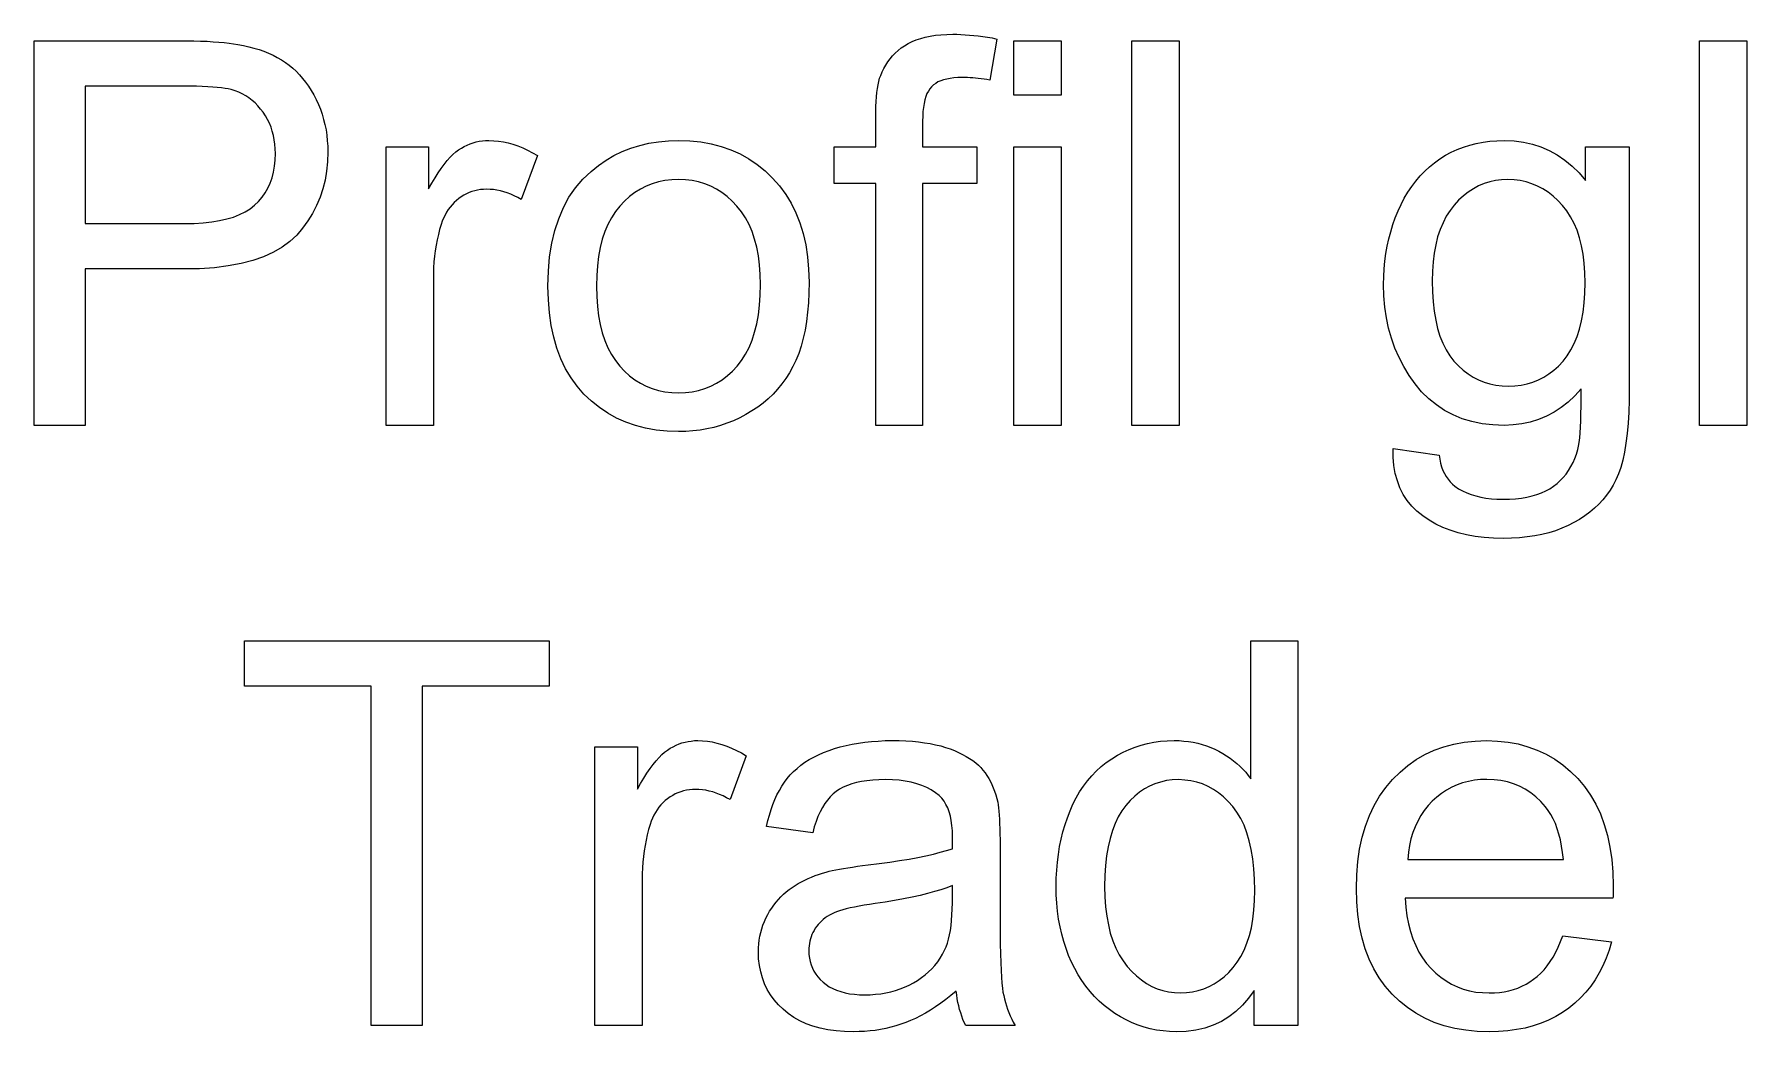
# Model space of a CAD drawing. Extents: x 0 to 297, y 0 to 420.
# Drawn here: x 228 to 241.36, y 371.02 to 378.81 of the extents above; entities that cross this region are included whole.
import ezdxf

# ---------------------------------------------------------------- set-up
doc = ezdxf.new("R2010")
doc.units = 0

msp = doc.modelspace()

# ---------------------------------------------------------------- linework, layer by layer
at = {"color": 7, "lineweight": 13}
for points in [[(234.566, 375.754), (234.566, 377.641), (234.241, 377.641), (234.241, 377.927), (234.566, 377.927), (234.566, 378.159), (234.566, 378.201), (234.568, 378.242), (234.569, 378.28), (234.572, 378.316), (234.576, 378.35), (234.58, 378.381), (234.585, 378.41), (234.591, 378.437), (234.597, 378.462), (234.605, 378.484), (234.616, 378.512), (234.629, 378.539), (234.644, 378.565), (234.66, 378.59), (234.678, 378.614), (234.698, 378.636), (234.719, 378.658), (234.742, 378.679), (234.766, 378.698), (234.792, 378.716), (234.82, 378.733), (234.85, 378.748), (234.882, 378.762), (234.917, 378.773), (234.953, 378.783), (234.992, 378.791), (235.032, 378.797), (235.075, 378.802), (235.12, 378.804), (235.168, 378.805), (235.199, 378.805), (235.231, 378.804), (235.264, 378.802), (235.297, 378.799), (235.331, 378.796), (235.366, 378.792), (235.401, 378.787), (235.437, 378.782), (235.474, 378.776), (235.511, 378.768), (235.456, 378.447), (235.433, 378.451), (235.411, 378.455), (235.388, 378.458), (235.366, 378.46), (235.345, 378.463), (235.323, 378.464), (235.302, 378.466), (235.281, 378.467), (235.26, 378.467), (235.239, 378.468), (235.207, 378.467), (235.176, 378.465), (235.147, 378.461), (235.121, 378.456), (235.096, 378.45), (235.073, 378.442), (235.052, 378.433), (235.034, 378.422), (235.017, 378.41), (235.002, 378.396), (234.989, 378.38), (234.977, 378.362), (234.966, 378.342), (234.957, 378.319), (234.95, 378.293), (234.943, 378.265), (234.939, 378.235), (234.935, 378.202), (234.933, 378.166), (234.932, 378.128), (234.932, 377.927), (235.356, 377.927), (235.356, 377.641), (234.932, 377.641), (234.932, 375.754)], [(228.003, 375.754), (228.003, 378.754), (229.135, 378.754), (229.193, 378.754), (229.249, 378.753), (229.301, 378.752), (229.351, 378.75), (229.398, 378.747), (229.443, 378.744), (229.484, 378.74), (229.523, 378.736), (229.558, 378.731), (229.591, 378.726), (229.635, 378.717), (229.677, 378.708), (229.717, 378.697), (229.757, 378.685), (229.794, 378.672), (229.831, 378.657), (229.866, 378.641), (229.899, 378.624), (229.931, 378.605), (229.962, 378.585), (229.991, 378.564), (230.019, 378.541), (230.046, 378.516), (230.072, 378.489), (230.096, 378.461), (230.12, 378.432), (230.142, 378.4), (230.163, 378.367), (230.183, 378.332), (230.202, 378.296), (230.219, 378.258), (230.235, 378.22), (230.249, 378.181), (230.26, 378.141), (230.27, 378.1), (230.279, 378.059), (230.285, 378.017), (230.289, 377.974), (230.292, 377.931), (230.293, 377.887), (230.291, 377.811), (230.283, 377.738), (230.271, 377.668), (230.254, 377.599), (230.232, 377.533), (230.205, 377.47), (230.174, 377.408), (230.137, 377.35), (230.096, 377.293), (230.05, 377.239), (229.997, 377.188), (229.936, 377.143), (229.868, 377.104), (229.792, 377.069), (229.708, 377.04), (229.616, 377.016), (229.516, 376.998), (229.409, 376.984), (229.293, 376.976), (229.17, 376.974), (228.4, 376.974), (228.4, 375.754)], [(235.644, 378.331), (235.644, 378.754), (236.013, 378.754), (236.013, 378.331)], [(236.565, 375.754), (236.565, 378.754), (236.934, 378.754), (236.934, 375.754)], [(240.992, 375.754), (240.992, 378.754), (241.36, 378.754), (241.36, 375.754)], [(228.4, 377.328), (229.176, 377.328), (229.251, 377.329), (229.321, 377.334), (229.387, 377.341), (229.448, 377.351), (229.505, 377.364), (229.557, 377.379), (229.605, 377.398), (229.649, 377.42), (229.688, 377.444), (229.722, 377.471), (229.753, 377.501), (229.78, 377.533), (229.805, 377.568), (229.826, 377.604), (229.843, 377.643), (229.858, 377.685), (229.869, 377.729), (229.877, 377.775), (229.882, 377.823), (229.884, 377.874), (229.883, 377.911), (229.88, 377.947), (229.875, 377.982), (229.869, 378.016), (229.86, 378.049), (229.85, 378.081), (229.837, 378.111), (229.823, 378.141), (229.807, 378.169), (229.789, 378.197), (229.769, 378.222), (229.748, 378.247), (229.726, 378.269), (229.703, 378.289), (229.678, 378.308), (229.653, 378.325), (229.626, 378.34), (229.598, 378.353), (229.569, 378.364), (229.538, 378.374), (229.516, 378.379), (229.491, 378.383), (229.463, 378.387), (229.431, 378.391), (229.395, 378.393), (229.357, 378.396), (229.314, 378.398), (229.269, 378.399), (229.22, 378.4), (229.168, 378.4), (228.4, 378.4)], [(230.747, 375.754), (230.747, 377.927), (231.079, 377.927), (231.079, 377.598), (231.104, 377.643), (231.129, 377.684), (231.153, 377.723), (231.177, 377.758), (231.201, 377.79), (231.224, 377.819), (231.247, 377.845), (231.269, 377.867), (231.292, 377.887), (231.313, 377.903), (231.335, 377.917), (231.357, 377.929), (231.38, 377.94), (231.403, 377.95), (231.426, 377.958), (231.45, 377.965), (231.474, 377.97), (231.499, 377.974), (231.524, 377.976), (231.55, 377.977), (231.587, 377.975), (231.624, 377.972), (231.662, 377.966), (231.7, 377.958), (231.737, 377.947), (231.775, 377.934), (231.813, 377.918), (231.851, 377.901), (231.89, 377.88), (231.928, 377.858), (231.801, 377.516), (231.774, 377.531), (231.747, 377.545), (231.72, 377.557), (231.693, 377.567), (231.666, 377.576), (231.639, 377.583), (231.612, 377.589), (231.585, 377.593), (231.558, 377.595), (231.531, 377.596), (231.507, 377.595), (231.484, 377.593), (231.461, 377.589), (231.439, 377.584), (231.417, 377.578), (231.395, 377.57), (231.374, 377.56), (231.354, 377.549), (231.334, 377.537), (231.314, 377.523), (231.296, 377.508), (231.278, 377.492), (231.262, 377.475), (231.246, 377.456), (231.232, 377.437), (231.219, 377.416), (231.207, 377.394), (231.196, 377.371), (231.186, 377.347), (231.177, 377.322), (231.165, 377.282), (231.155, 377.242), (231.146, 377.201), (231.138, 377.159), (231.131, 377.116), (231.126, 377.073), (231.121, 377.029), (231.118, 376.984), (231.116, 376.938), (231.116, 376.892), (231.116, 375.754)], [(232.01, 376.841), (232.013, 376.958), (232.023, 377.07), (232.04, 377.175), (232.064, 377.274), (232.094, 377.366), (232.131, 377.453), (232.174, 377.533), (232.225, 377.606), (232.282, 377.674), (232.346, 377.735), (232.403, 377.781), (232.463, 377.822), (232.525, 377.858), (232.59, 377.89), (232.657, 377.916), (232.726, 377.938), (232.798, 377.955), (232.873, 377.967), (232.95, 377.974), (233.029, 377.977), (233.117, 377.974), (233.202, 377.965), (233.283, 377.95), (233.361, 377.93), (233.436, 377.903), (233.508, 377.871), (233.576, 377.833), (233.641, 377.789), (233.703, 377.739), (233.762, 377.683), (233.816, 377.622), (233.864, 377.556), (233.907, 377.487), (233.944, 377.412), (233.975, 377.333), (234.001, 377.25), (234.021, 377.162), (234.035, 377.07), (234.043, 376.973), (234.046, 376.872), (234.045, 376.789), (234.041, 376.711), (234.035, 376.636), (234.026, 376.565), (234.015, 376.497), (234.001, 376.433), (233.985, 376.372), (233.966, 376.315), (233.944, 376.261), (233.92, 376.212), (233.894, 376.165), (233.865, 376.12), (233.835, 376.077), (233.801, 376.036), (233.766, 375.998), (233.728, 375.962), (233.688, 375.928), (233.646, 375.896), (233.601, 375.866), (233.554, 375.838), (233.506, 375.813), (233.456, 375.79), (233.406, 375.77), (233.355, 375.753), (233.303, 375.738), (233.25, 375.726), (233.196, 375.717), (233.141, 375.71), (233.086, 375.706), (233.029, 375.705), (232.94, 375.708), (232.854, 375.717), (232.771, 375.731), (232.692, 375.752), (232.617, 375.778), (232.545, 375.81), (232.476, 375.848), (232.411, 375.892), (232.349, 375.942), (232.291, 375.998), (232.238, 376.059), (232.19, 376.125), (232.148, 376.196), (232.111, 376.273), (232.08, 376.355), (232.055, 376.442), (232.035, 376.534), (232.021, 376.631), (232.013, 376.733)], [(235.644, 375.754), (235.644, 377.927), (236.013, 377.927), (236.013, 375.754)], [(238.601, 375.574), (238.96, 375.521), (238.965, 375.489), (238.972, 375.458), (238.98, 375.43), (238.99, 375.403), (239.002, 375.378), (239.015, 375.354), (239.03, 375.333), (239.047, 375.313), (239.065, 375.295), (239.084, 375.279), (239.113, 375.26), (239.143, 375.243), (239.176, 375.227), (239.21, 375.214), (239.247, 375.203), (239.285, 375.193), (239.325, 375.186), (239.368, 375.181), (239.412, 375.178), (239.459, 375.177), (239.509, 375.178), (239.557, 375.181), (239.602, 375.186), (239.645, 375.193), (239.686, 375.203), (239.724, 375.214), (239.76, 375.227), (239.794, 375.243), (239.825, 375.26), (239.854, 375.279), (239.881, 375.301), (239.906, 375.324), (239.929, 375.348), (239.951, 375.374), (239.97, 375.402), (239.988, 375.432), (240.005, 375.463), (240.019, 375.496), (240.031, 375.53), (240.042, 375.566), (240.048, 375.591), (240.052, 375.621), (240.057, 375.656), (240.06, 375.696), (240.063, 375.74), (240.065, 375.79), (240.067, 375.845), (240.068, 375.904), (240.069, 375.969), (240.069, 376.039), (240.019, 375.985), (239.967, 375.936), (239.913, 375.894), (239.857, 375.857), (239.798, 375.825), (239.736, 375.8), (239.672, 375.78), (239.606, 375.766), (239.538, 375.757), (239.467, 375.754), (239.379, 375.757), (239.296, 375.767), (239.216, 375.783), (239.141, 375.806), (239.07, 375.835), (239.002, 375.871), (238.939, 375.913), (238.88, 375.961), (238.824, 376.016), (238.773, 376.078), (238.727, 376.143), (238.685, 376.212), (238.648, 376.283), (238.616, 376.357), (238.589, 376.433), (238.567, 376.512), (238.55, 376.593), (238.538, 376.677), (238.53, 376.764), (238.528, 376.853), (238.529, 376.915), (238.532, 376.976), (238.538, 377.035), (238.546, 377.094), (238.556, 377.152), (238.568, 377.209), (238.583, 377.265), (238.6, 377.32), (238.619, 377.374), (238.64, 377.427), (238.664, 377.478), (238.689, 377.527), (238.717, 377.574), (238.747, 377.618), (238.778, 377.66), (238.812, 377.7), (238.848, 377.737), (238.885, 377.771), (238.925, 377.803), (238.967, 377.833), (239.01, 377.861), (239.055, 377.885), (239.102, 377.906), (239.15, 377.925), (239.199, 377.941), (239.25, 377.954), (239.303, 377.964), (239.357, 377.971), (239.412, 377.975), (239.469, 377.977), (239.545, 377.973), (239.618, 377.964), (239.688, 377.949), (239.755, 377.927), (239.82, 377.899), (239.882, 377.865), (239.942, 377.824), (239.998, 377.777), (240.052, 377.725), (240.103, 377.665), (240.103, 377.927), (240.443, 377.927), (240.443, 376.049), (240.442, 375.95), (240.439, 375.858), (240.434, 375.771), (240.427, 375.69), (240.417, 375.615), (240.406, 375.546), (240.393, 375.483), (240.377, 375.426), (240.359, 375.375), (240.34, 375.33), (240.318, 375.288), (240.294, 375.248), (240.267, 375.21), (240.238, 375.174), (240.206, 375.14), (240.172, 375.107), (240.136, 375.077), (240.097, 375.048), (240.056, 375.02), (240.012, 374.995), (239.967, 374.972), (239.919, 374.951), (239.869, 374.932), (239.817, 374.916), (239.763, 374.903), (239.706, 374.892), (239.648, 374.883), (239.588, 374.877), (239.525, 374.873), (239.461, 374.872), (239.385, 374.874), (239.311, 374.879), (239.241, 374.888), (239.174, 374.9), (239.109, 374.916), (239.048, 374.935), (238.99, 374.958), (238.934, 374.984), (238.882, 375.014), (238.833, 375.047), (238.787, 375.084), (238.747, 375.124), (238.711, 375.168), (238.681, 375.215), (238.655, 375.266), (238.635, 375.321), (238.619, 375.379), (238.608, 375.44), (238.602, 375.505)], [(232.389, 376.841), (232.39, 376.759), (232.396, 376.682), (232.405, 376.609), (232.418, 376.54), (232.434, 376.476), (232.454, 376.415), (232.478, 376.359), (232.505, 376.307), (232.536, 376.259), (232.571, 376.216), (232.608, 376.176), (232.647, 376.141), (232.688, 376.11), (232.732, 376.083), (232.776, 376.06), (232.823, 376.041), (232.872, 376.027), (232.922, 376.016), (232.975, 376.01), (233.029, 376.008), (233.083, 376.01), (233.135, 376.016), (233.185, 376.027), (233.234, 376.041), (233.28, 376.06), (233.325, 376.083), (233.368, 376.11), (233.409, 376.142), (233.448, 376.177), (233.485, 376.217), (233.52, 376.261), (233.551, 376.309), (233.578, 376.362), (233.602, 376.419), (233.622, 376.48), (233.638, 376.546), (233.651, 376.616), (233.66, 376.691), (233.666, 376.77), (233.668, 376.853), (233.666, 376.932), (233.66, 377.007), (233.651, 377.077), (233.638, 377.144), (233.622, 377.207), (233.602, 377.267), (233.578, 377.322), (233.55, 377.373), (233.519, 377.42), (233.484, 377.464), (233.447, 377.503), (233.408, 377.539), (233.367, 377.57), (233.324, 377.597), (233.279, 377.62), (233.233, 377.638), (233.184, 377.653), (233.134, 377.663), (233.083, 377.67), (233.029, 377.672), (232.975, 377.67), (232.922, 377.663), (232.872, 377.653), (232.823, 377.639), (232.776, 377.62), (232.732, 377.597), (232.688, 377.57), (232.647, 377.539), (232.608, 377.504), (232.571, 377.465), (232.536, 377.422), (232.505, 377.374), (232.478, 377.322), (232.454, 377.266), (232.434, 377.206), (232.418, 377.141), (232.405, 377.072), (232.396, 376.999), (232.39, 376.922)], [(238.906, 376.88), (238.908, 376.796), (238.913, 376.718), (238.922, 376.644), (238.934, 376.575), (238.949, 376.51), (238.967, 376.45), (238.99, 376.394), (239.015, 376.343), (239.044, 376.297), (239.076, 376.256), (239.111, 376.218), (239.148, 376.185), (239.186, 376.155), (239.226, 376.13), (239.268, 376.108), (239.311, 376.091), (239.356, 376.077), (239.403, 376.067), (239.452, 376.061), (239.502, 376.059), (239.552, 376.061), (239.6, 376.067), (239.647, 376.077), (239.692, 376.09), (239.735, 376.108), (239.777, 376.129), (239.817, 376.155), (239.855, 376.184), (239.892, 376.217), (239.927, 376.255), (239.96, 376.296), (239.989, 376.342), (240.015, 376.392), (240.038, 376.446), (240.056, 376.505), (240.072, 376.569), (240.084, 376.637), (240.093, 376.709), (240.098, 376.786), (240.099, 376.867), (240.098, 376.945), (240.092, 377.019), (240.083, 377.089), (240.071, 377.155), (240.055, 377.217), (240.036, 377.276), (240.013, 377.33), (239.986, 377.38), (239.956, 377.427), (239.922, 377.469), (239.886, 377.508), (239.849, 377.542), (239.81, 377.572), (239.769, 377.599), (239.727, 377.621), (239.684, 377.639), (239.639, 377.653), (239.593, 377.664), (239.545, 377.67), (239.496, 377.672), (239.447, 377.67), (239.4, 377.664), (239.355, 377.654), (239.311, 377.64), (239.269, 377.622), (239.228, 377.6), (239.188, 377.574), (239.15, 377.544), (239.113, 377.51), (239.078, 377.472), (239.046, 377.43), (239.016, 377.385), (238.991, 377.335), (238.968, 377.282), (238.949, 377.224), (238.934, 377.163), (238.922, 377.098), (238.913, 377.029), (238.908, 376.956)], [(230.631, 371.072), (230.631, 373.718), (229.642, 373.718), (229.642, 374.072), (232.02, 374.072), (232.02, 373.718), (231.028, 373.718), (231.028, 371.072)], [(237.517, 371.072), (237.517, 371.346), (237.474, 371.285), (237.426, 371.23), (237.375, 371.181), (237.32, 371.139), (237.262, 371.104), (237.199, 371.075), (237.132, 371.052), (237.062, 371.036), (236.987, 371.026), (236.909, 371.023), (236.858, 371.024), (236.807, 371.029), (236.757, 371.036), (236.708, 371.046), (236.66, 371.059), (236.612, 371.074), (236.566, 371.093), (236.52, 371.115), (236.475, 371.139), (236.431, 371.166), (236.389, 371.196), (236.348, 371.228), (236.309, 371.262), (236.273, 371.299), (236.238, 371.338), (236.205, 371.379), (236.174, 371.422), (236.145, 371.468), (236.119, 371.516), (236.094, 371.566), (236.071, 371.618), (236.051, 371.672), (236.033, 371.727), (236.017, 371.784), (236.004, 371.842), (235.993, 371.902), (235.985, 371.963), (235.979, 372.026), (235.975, 372.091), (235.974, 372.157), (235.975, 372.221), (235.978, 372.284), (235.984, 372.346), (235.991, 372.407), (236.001, 372.467), (236.013, 372.525), (236.027, 372.583), (236.043, 372.639), (236.062, 372.693), (236.082, 372.747), (236.105, 372.799), (236.13, 372.848), (236.157, 372.895), (236.186, 372.939), (236.218, 372.981), (236.252, 373.02), (236.287, 373.057), (236.325, 373.092), (236.365, 373.124), (236.408, 373.153), (236.452, 373.18), (236.497, 373.204), (236.542, 373.225), (236.589, 373.244), (236.637, 373.259), (236.686, 373.272), (236.736, 373.282), (236.788, 373.289), (236.84, 373.293), (236.893, 373.294), (236.932, 373.294), (236.97, 373.291), (237.007, 373.287), (237.043, 373.281), (237.078, 373.274), (237.113, 373.265), (237.147, 373.254), (237.18, 373.241), (237.212, 373.227), (237.243, 373.212), (237.273, 373.194), (237.302, 373.176), (237.33, 373.157), (237.356, 373.137), (237.382, 373.116), (237.406, 373.094), (237.429, 373.071), (237.452, 373.047), (237.472, 373.022), (237.492, 372.996), (237.492, 374.072), (237.859, 374.072), (237.859, 371.072)], [(232.376, 371.072), (232.376, 373.245), (232.708, 373.245), (232.708, 372.916), (232.733, 372.961), (232.758, 373.002), (232.782, 373.04), (232.806, 373.076), (232.83, 373.108), (232.853, 373.137), (232.876, 373.162), (232.898, 373.185), (232.92, 373.204), (232.942, 373.221), (232.964, 373.235), (232.986, 373.247), (233.009, 373.258), (233.032, 373.268), (233.055, 373.276), (233.079, 373.283), (233.103, 373.288), (233.128, 373.291), (233.153, 373.294), (233.179, 373.294), (233.216, 373.293), (233.253, 373.29), (233.291, 373.284), (233.328, 373.275), (233.366, 373.265), (233.404, 373.252), (233.442, 373.236), (233.48, 373.218), (233.519, 373.198), (233.557, 373.176), (233.43, 372.834), (233.403, 372.849), (233.376, 372.863), (233.349, 372.875), (233.322, 372.885), (233.295, 372.894), (233.268, 372.901), (233.241, 372.907), (233.214, 372.911), (233.187, 372.913), (233.16, 372.914), (233.136, 372.913), (233.113, 372.911), (233.09, 372.907), (233.067, 372.902), (233.046, 372.896), (233.024, 372.888), (233.003, 372.878), (232.983, 372.867), (232.963, 372.855), (232.943, 372.841), (232.924, 372.826), (232.907, 372.81), (232.89, 372.793), (232.875, 372.774), (232.861, 372.754), (232.848, 372.734), (232.836, 372.712), (232.825, 372.689), (232.815, 372.665), (232.806, 372.64), (232.794, 372.6), (232.784, 372.56), (232.775, 372.518), (232.767, 372.477), (232.76, 372.434), (232.755, 372.391), (232.75, 372.346), (232.747, 372.302), (232.745, 372.256), (232.745, 372.21), (232.745, 371.072)], [(235.194, 371.34), (235.153, 371.306), (235.113, 371.275), (235.073, 371.245), (235.033, 371.217), (234.993, 371.192), (234.954, 371.168), (234.915, 371.147), (234.877, 371.127), (234.838, 371.11), (234.8, 371.095), (234.762, 371.081), (234.723, 371.069), (234.684, 371.058), (234.644, 371.049), (234.604, 371.041), (234.563, 371.034), (234.522, 371.029), (234.48, 371.026), (234.437, 371.024), (234.394, 371.023), (234.324, 371.025), (234.257, 371.03), (234.194, 371.039), (234.134, 371.051), (234.077, 371.067), (234.024, 371.086), (233.974, 371.109), (233.927, 371.135), (233.884, 371.165), (233.844, 371.198), (233.807, 371.234), (233.774, 371.272), (233.745, 371.312), (233.72, 371.353), (233.699, 371.397), (233.682, 371.443), (233.669, 371.49), (233.659, 371.54), (233.653, 371.592), (233.651, 371.645), (233.652, 371.677), (233.654, 371.708), (233.658, 371.738), (233.663, 371.768), (233.669, 371.798), (233.677, 371.827), (233.687, 371.855), (233.698, 371.883), (233.71, 371.91), (233.724, 371.937), (233.739, 371.963), (233.755, 371.987), (233.772, 372.011), (233.789, 372.034), (233.808, 372.056), (233.827, 372.076), (233.848, 372.096), (233.869, 372.114), (233.891, 372.132), (233.914, 372.148), (233.938, 372.164), (233.962, 372.179), (233.987, 372.193), (234.013, 372.206), (234.039, 372.219), (234.066, 372.23), (234.093, 372.241), (234.121, 372.251), (234.15, 372.261), (234.179, 372.269), (234.202, 372.275), (234.227, 372.281), (234.254, 372.286), (234.284, 372.292), (234.315, 372.297), (234.349, 372.303), (234.385, 372.308), (234.423, 372.314), (234.464, 372.319), (234.507, 372.324), (234.593, 372.335), (234.676, 372.347), (234.753, 372.358), (234.826, 372.37), (234.894, 372.383), (234.957, 372.396), (235.016, 372.409), (235.07, 372.423), (235.119, 372.437), (235.164, 372.451), (235.164, 372.466), (235.164, 372.479), (235.165, 372.492), (235.165, 372.503), (235.165, 372.513), (235.165, 372.522), (235.165, 372.53), (235.165, 372.537), (235.166, 372.543), (235.166, 372.547), (235.165, 372.591), (235.161, 372.632), (235.156, 372.671), (235.149, 372.706), (235.139, 372.739), (235.128, 372.77), (235.114, 372.797), (235.099, 372.823), (235.081, 372.845), (235.061, 372.865), (235.032, 372.888), (234.999, 372.91), (234.964, 372.928), (234.926, 372.945), (234.886, 372.958), (234.842, 372.97), (234.796, 372.978), (234.748, 372.985), (234.696, 372.988), (234.642, 372.99), (234.591, 372.989), (234.543, 372.986), (234.498, 372.981), (234.456, 372.975), (234.416, 372.967), (234.379, 372.957), (234.345, 372.945), (234.313, 372.931), (234.284, 372.916), (234.258, 372.898), (234.234, 372.879), (234.211, 372.856), (234.19, 372.831), (234.169, 372.803), (234.15, 372.772), (234.133, 372.739), (234.116, 372.702), (234.101, 372.663), (234.087, 372.621), (234.075, 372.576), (233.715, 372.625), (233.725, 372.671), (233.737, 372.714), (233.75, 372.756), (233.764, 372.796), (233.78, 372.834), (233.796, 372.871), (233.815, 372.905), (233.834, 372.938), (233.854, 372.969), (233.876, 372.999), (233.9, 373.027), (233.925, 373.053), (233.953, 373.078), (233.982, 373.102), (234.014, 373.125), (234.048, 373.146), (234.083, 373.166), (234.121, 373.184), (234.16, 373.202), (234.202, 373.218), (234.245, 373.232), (234.29, 373.245), (234.335, 373.257), (234.383, 373.267), (234.431, 373.275), (234.481, 373.282), (234.533, 373.288), (234.585, 373.291), (234.639, 373.294), (234.695, 373.294), (234.75, 373.294), (234.802, 373.292), (234.852, 373.289), (234.901, 373.284), (234.947, 373.278), (234.991, 373.271), (235.033, 373.262), (235.073, 373.253), (235.111, 373.241), (235.147, 373.229), (235.181, 373.216), (235.213, 373.201), (235.243, 373.187), (235.272, 373.171), (235.298, 373.155), (235.323, 373.138), (235.346, 373.121), (235.367, 373.103), (235.386, 373.084), (235.403, 373.064), (235.419, 373.044), (235.434, 373.022), (235.448, 373), (235.461, 372.976), (235.473, 372.952), (235.483, 372.926), (235.493, 372.9), (235.502, 372.872), (235.51, 372.843), (235.518, 372.814), (235.521, 372.793), (235.524, 372.77), (235.527, 372.743), (235.529, 372.714), (235.531, 372.682), (235.533, 372.646), (235.534, 372.608), (235.535, 372.566), (235.536, 372.521), (235.536, 372.474), (235.536, 371.983), (235.536, 371.884), (235.537, 371.792), (235.538, 371.708), (235.54, 371.632), (235.542, 371.563), (235.544, 371.502), (235.547, 371.449), (235.551, 371.402), (235.555, 371.364), (235.559, 371.333), (235.565, 371.306), (235.571, 371.279), (235.578, 371.252), (235.586, 371.226), (235.595, 371.2), (235.604, 371.174), (235.615, 371.148), (235.627, 371.122), (235.639, 371.097), (235.653, 371.072), (235.268, 371.072), (235.257, 371.095), (235.247, 371.119), (235.237, 371.144), (235.229, 371.17), (235.221, 371.196), (235.214, 371.224), (235.208, 371.252), (235.202, 371.28), (235.198, 371.31)], [(239.925, 371.772), (240.306, 371.725), (240.287, 371.66), (240.264, 371.597), (240.238, 371.538), (240.209, 371.482), (240.178, 371.429), (240.143, 371.378), (240.105, 371.331), (240.064, 371.287), (240.02, 371.245), (239.973, 371.207), (239.922, 371.172), (239.87, 371.141), (239.814, 371.113), (239.756, 371.089), (239.695, 371.069), (239.632, 371.052), (239.565, 371.04), (239.496, 371.03), (239.425, 371.025), (239.35, 371.023), (239.257, 371.026), (239.168, 371.035), (239.082, 371.049), (239.001, 371.07), (238.923, 371.096), (238.849, 371.129), (238.78, 371.167), (238.714, 371.211), (238.652, 371.261), (238.594, 371.317), (238.541, 371.378), (238.494, 371.444), (238.452, 371.514), (238.416, 371.589), (238.385, 371.669), (238.36, 371.754), (238.34, 371.844), (238.326, 371.938), (238.318, 372.037), (238.315, 372.14), (238.318, 372.247), (238.326, 372.35), (238.34, 372.447), (238.36, 372.54), (238.386, 372.627), (238.417, 372.71), (238.453, 372.788), (238.496, 372.861), (238.544, 372.929), (238.597, 372.992), (238.656, 373.049), (238.717, 373.101), (238.782, 373.146), (238.85, 373.185), (238.922, 373.219), (238.997, 373.246), (239.075, 373.267), (239.157, 373.282), (239.242, 373.291), (239.33, 373.294), (239.416, 373.291), (239.498, 373.283), (239.577, 373.268), (239.653, 373.247), (239.726, 373.22), (239.796, 373.188), (239.862, 373.149), (239.925, 373.105), (239.985, 373.054), (240.042, 372.998), (240.095, 372.936), (240.142, 372.869), (240.183, 372.798), (240.219, 372.722), (240.249, 372.641), (240.274, 372.555), (240.293, 372.464), (240.307, 372.368), (240.316, 372.268), (240.318, 372.163), (240.318, 372.156), (240.318, 372.148), (240.318, 372.14), (240.318, 372.131), (240.318, 372.122), (240.318, 372.112), (240.317, 372.101), (240.317, 372.089), (240.317, 372.077), (240.316, 372.065), (238.696, 372.065), (238.701, 371.995), (238.71, 371.928), (238.722, 371.865), (238.738, 371.805), (238.756, 371.748), (238.778, 371.695), (238.803, 371.645), (238.832, 371.599), (238.863, 371.556), (238.898, 371.516), (238.936, 371.48), (238.975, 371.448), (239.016, 371.419), (239.058, 371.394), (239.103, 371.373), (239.149, 371.356), (239.197, 371.343), (239.247, 371.333), (239.299, 371.328), (239.352, 371.326), (239.392, 371.327), (239.431, 371.33), (239.469, 371.335), (239.505, 371.343), (239.54, 371.352), (239.574, 371.364), (239.607, 371.378), (239.639, 371.394), (239.669, 371.412), (239.698, 371.432), (239.726, 371.455), (239.753, 371.48), (239.779, 371.507), (239.803, 371.538), (239.827, 371.57), (239.849, 371.606), (239.87, 371.643), (239.89, 371.684), (239.908, 371.727)], [(236.352, 372.157), (236.354, 372.075), (236.359, 371.998), (236.368, 371.925), (236.381, 371.856), (236.396, 371.792), (236.416, 371.732), (236.439, 371.675), (236.465, 371.624), (236.495, 371.576), (236.528, 371.533), (236.564, 371.493), (236.601, 371.458), (236.64, 371.427), (236.679, 371.4), (236.72, 371.377), (236.762, 371.359), (236.806, 371.344), (236.851, 371.334), (236.897, 371.328), (236.944, 371.326), (236.991, 371.328), (237.038, 371.334), (237.082, 371.344), (237.125, 371.357), (237.167, 371.375), (237.207, 371.397), (237.246, 371.423), (237.284, 371.452), (237.32, 371.486), (237.354, 371.523), (237.386, 371.565), (237.415, 371.611), (237.44, 371.66), (237.462, 371.715), (237.481, 371.773), (237.496, 371.835), (237.508, 371.902), (237.516, 371.972), (237.521, 372.047), (237.523, 372.126), (237.521, 372.213), (237.516, 372.295), (237.508, 372.372), (237.495, 372.445), (237.48, 372.513), (237.461, 372.576), (237.439, 372.634), (237.413, 372.688), (237.384, 372.737), (237.351, 372.781), (237.316, 372.82), (237.279, 372.856), (237.241, 372.887), (237.201, 372.914), (237.159, 372.937), (237.116, 372.956), (237.071, 372.971), (237.025, 372.981), (236.977, 372.987), (236.928, 372.99), (236.879, 372.988), (236.833, 372.982), (236.787, 372.971), (236.744, 372.957), (236.702, 372.939), (236.662, 372.917), (236.623, 372.891), (236.586, 372.861), (236.551, 372.827), (236.517, 372.789), (236.486, 372.747), (236.458, 372.699), (236.433, 372.648), (236.412, 372.592), (236.394, 372.531), (236.379, 372.465), (236.367, 372.395), (236.359, 372.32), (236.354, 372.241)], [(238.716, 372.367), (239.93, 372.367), (239.924, 372.421), (239.916, 372.472), (239.907, 372.52), (239.895, 372.565), (239.882, 372.607), (239.868, 372.647), (239.851, 372.684), (239.833, 372.718), (239.812, 372.75), (239.79, 372.779), (239.754, 372.819), (239.716, 372.855), (239.675, 372.887), (239.633, 372.915), (239.588, 372.938), (239.542, 372.958), (239.493, 372.972), (239.442, 372.983), (239.389, 372.989), (239.334, 372.992), (239.284, 372.99), (239.236, 372.985), (239.189, 372.976), (239.144, 372.964), (239.101, 372.949), (239.059, 372.93), (239.018, 372.908), (238.98, 372.883), (238.943, 372.854), (238.907, 372.822), (238.874, 372.787), (238.844, 372.749), (238.818, 372.709), (238.794, 372.667), (238.773, 372.623), (238.755, 372.577), (238.741, 372.528), (238.73, 372.477), (238.721, 372.423)], [(235.164, 372.163), (235.121, 372.147), (235.075, 372.131), (235.025, 372.116), (234.971, 372.101), (234.913, 372.087), (234.851, 372.073), (234.784, 372.06), (234.714, 372.048), (234.64, 372.035), (234.562, 372.024), (234.518, 372.017), (234.476, 372.01), (234.438, 372.003), (234.401, 371.996), (234.368, 371.989), (234.337, 371.981), (234.309, 371.974), (234.284, 371.966), (234.261, 371.958), (234.241, 371.95), (234.222, 371.941), (234.205, 371.932), (234.188, 371.922), (234.172, 371.911), (234.157, 371.9), (234.143, 371.887), (234.13, 371.874), (234.117, 371.86), (234.106, 371.846), (234.095, 371.83), (234.086, 371.814), (234.077, 371.798), (234.069, 371.781), (234.063, 371.764), (234.057, 371.747), (234.052, 371.729), (234.049, 371.711), (234.046, 371.693), (234.045, 371.674), (234.044, 371.655), (234.045, 371.626), (234.049, 371.598), (234.054, 371.571), (234.062, 371.545), (234.072, 371.52), (234.084, 371.496), (234.099, 371.473), (234.116, 371.451), (234.134, 371.43), (234.156, 371.41), (234.179, 371.391), (234.204, 371.374), (234.232, 371.36), (234.261, 371.347), (234.293, 371.336), (234.327, 371.327), (234.362, 371.32), (234.4, 371.315), (234.44, 371.312), (234.482, 371.311), (234.524, 371.312), (234.565, 371.315), (234.606, 371.32), (234.645, 371.326), (234.683, 371.335), (234.721, 371.345), (234.757, 371.357), (234.792, 371.371), (234.827, 371.387), (234.861, 371.405), (234.893, 371.424), (234.923, 371.445), (234.952, 371.467), (234.979, 371.49), (235.004, 371.515), (235.028, 371.541), (235.05, 371.569), (235.07, 371.597), (235.088, 371.628), (235.104, 371.659), (235.115, 371.686), (235.126, 371.714), (235.134, 371.745), (235.142, 371.778), (235.149, 371.814), (235.154, 371.852), (235.158, 371.892), (235.161, 371.935), (235.163, 371.98), (235.164, 372.028)]]:
    msp.add_lwpolyline(points, close=True, dxfattribs=at)

doc.saveas('drawing.dxf')
